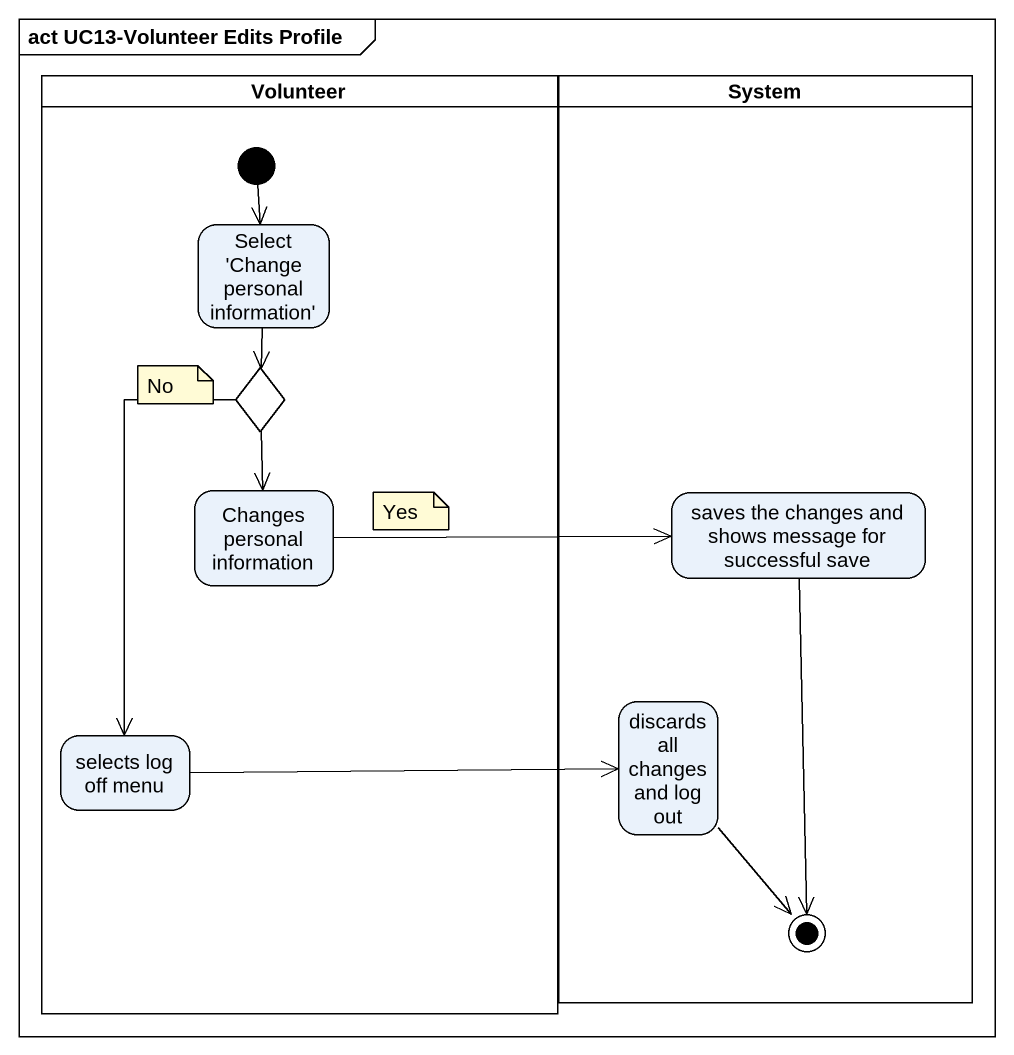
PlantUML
@startuml
mainframe act UC13-Volunteer Edits Profile
hide empty description
state Volunteer <<partition>> {
  state "Select 'Change personal information'" as Select_Change_personal
  state choice1 <<choice>>
  state "Changes personal information" as Changes_personal_information
  state "selects log off menu" as selects_log_off_menu
  [*] --> Select_Change_personal
}
state System <<partition>> {
  state "saves the changes and shows message for successful save" as saves_the_changes_and_shows
  state "discards all changes and log out" as discards_all_changes_and
  saves_the_changes_and_shows --> [*]
  discards_all_changes_and --> [*]
}
Select_Change_personal --> choice1
choice1 --> Changes_personal_information
choice1 --> selects_log_off_menu
Changes_personal_information -right-> saves_the_changes_and_shows
selects_log_off_menu -right-> discards_all_changes_and
note as N1
  No
end note
note as N2
  Yes
end note
@enduml
